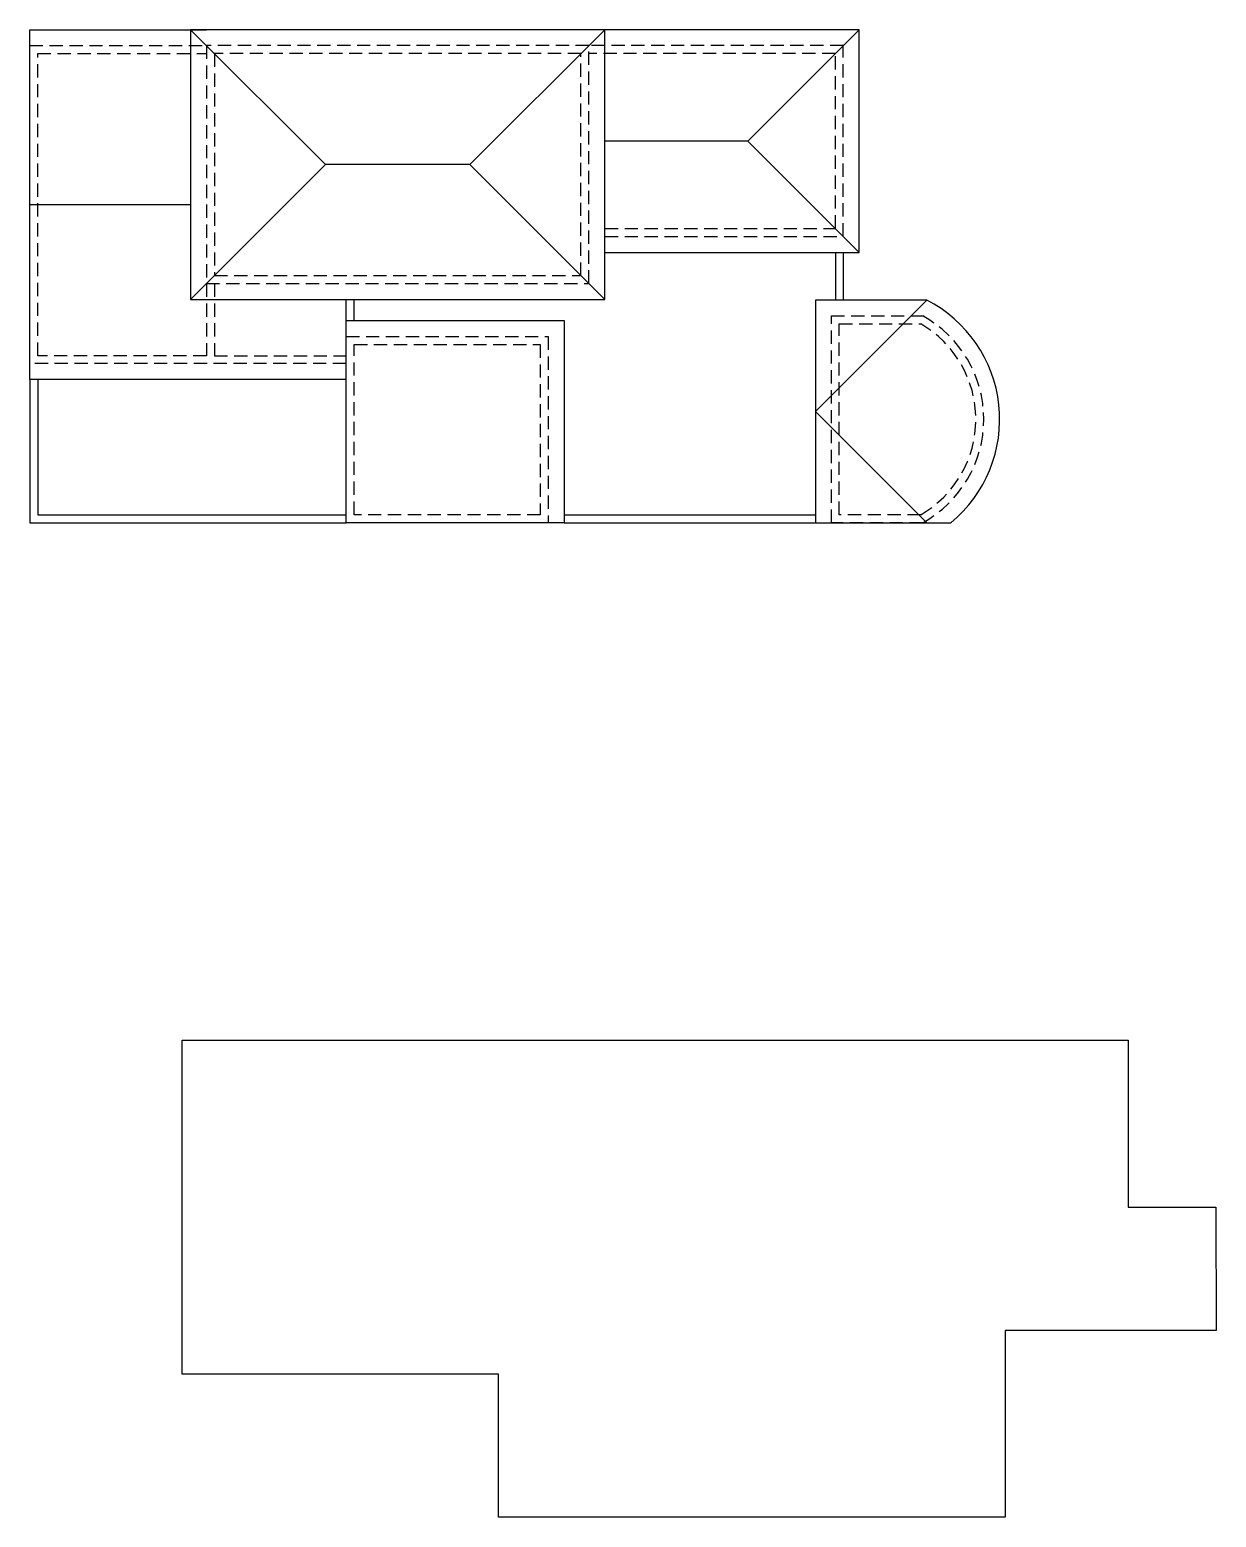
# Model space of a CAD drawing. Header units: inches. Extents: x -370 to 18, y -197 to 199.
# Drawn here: x -368.95 to -346.56, y -36.75 to -8.69 of the extents above; entities that cross this region are included whole.
import ezdxf

# ---------------------------------------------------------------- set-up
doc = ezdxf.new("R2010")
doc.units = ezdxf.units.IN
doc.header["$MEASUREMENT"] = 0
doc.linetypes.add('HIDDEN', pattern=[0.375, 0.25, -0.125])

msp = doc.modelspace()

# ---------------------------------------------------------------- linework, layer by layer
at = {"color": 2}
for p, q in [((-368.94965, -15.28766), (-368.94965, -8.68766)), ((-368.94965, -8.68766), (-365.61656, -8.68766)), ((-353.74965, -12.88766), (-353.74965, -13.78766)), ((-353.59965, -12.88766), (-353.59965, -13.78766)), ((-362.98008, -14.17606), (-362.98008, -13.77606)), ((-362.83008, -14.17606), (-362.83008, -13.77606)), ((-362.98008, -15.28766), (-368.94965, -15.28766)), ((-358.86749, -17.83766), (-354.12483, -17.83766)), ((-358.86749, -17.98766), (-354.12483, -17.98766))]:
    msp.add_line(p, q, dxfattribs=at)
at = {"color": 5}
for p, q in [((-363.37236, -11.23186), (-365.91656, -8.68766)), ((-358.09965, -8.68766), (-360.64385, -11.23186)), ((-363.37236, -11.23186), (-365.91656, -13.77606)), ((-360.64385, -11.23186), (-363.37236, -11.23186)), ((-358.09965, -13.77606), (-360.64385, -11.23186))]:
    msp.add_line(p, q, dxfattribs=at)
at = {"color": 3}
for p, q in [((-353.29965, -8.68766), (-355.39965, -10.78766)), ((-355.39965, -10.78766), (-358.09965, -10.78766)), ((-353.29965, -12.88766), (-355.39965, -10.78766)), ((-368.94965, -11.98766), (-365.91656, -11.98766)), ((-352.02483, -13.78766), (-354.12483, -15.88766)), ((-352.02483, -17.98766), (-354.12483, -15.88766))]:
    msp.add_line(p, q, dxfattribs=at)
at = {"color": 8, "linetype": 'HIDDEN', "transparency": 33554610}
msp.add_line((-365.46656, -14.83766), (-362.98008, -14.83766), dxfattribs=at)
at = {"color": 4}
msp.add_lwpolyline([(-365.91656, -13.77606), (-358.09965, -13.77606), (-358.09965, -8.68766), (-365.91656, -8.68766)], close=True, dxfattribs=at)
at = {"color": 2}
msp.add_lwpolyline([(-358.09965, -12.88766), (-353.29965, -12.88766), (-353.29965, -8.68766), (-358.39965, -8.68766)], dxfattribs=at)
at = {"color": 8, "linetype": 'HIDDEN', "transparency": 33554610}
for points in [[(-362.98008, -14.98766), (-368.94965, -14.98766), (-368.94965, -8.98766), (-365.61656, -8.98766)], [(-365.61656, -13.47606), (-365.61656, -14.83766), (-368.79965, -14.83766), (-368.79965, -9.13766), (-365.61656, -9.13766)], [(-358.09965, -12.58766), (-353.59965, -12.58766), (-353.59965, -8.98766), (-358.39965, -8.98766)], [(-358.09965, -12.43766), (-353.74965, -12.43766), (-353.74965, -9.13766), (-358.39965, -9.13766)], [(-365.46656, -13.47606), (-365.46656, -14.83766)]]:
    msp.add_lwpolyline(points, dxfattribs=at)
for points in [[(-365.61656, -13.47606), (-358.39965, -13.47606), (-358.39965, -8.98766), (-365.61656, -8.98766)], [(-365.46656, -13.32606), (-358.54965, -13.32606), (-358.54965, -9.13766), (-365.46656, -9.13766)], [(-359.16749, -17.98766), (-362.98008, -17.98766), (-362.98008, -14.47606), (-359.16749, -14.47606)], [(-359.31749, -17.83766), (-362.83008, -17.83766), (-362.83008, -14.62606), (-359.31749, -14.62606)]]:
    msp.add_lwpolyline(points, close=True, dxfattribs=at)
at = {"color": 2}
msp.add_lwpolyline([(-354.12483, -13.78766), (-354.12483, -17.98766), (-351.56869, -17.98766, 0.53920325), (-352.02483, -13.78766)], format="xyb", close=True, dxfattribs=at)
at = {"color": 3}
msp.add_lwpolyline([(-358.86749, -17.98766), (-362.98008, -17.98766), (-362.98008, -14.17606), (-358.86749, -14.17606)], close=True, dxfattribs=at)
at = {"color": 8, "linetype": 'HIDDEN', "transparency": 33554610}
msp.add_lwpolyline([(-353.82483, -17.98766), (-353.82483, -14.08766), (-352.09965, -14.08766, -0.58974359), (-352.09965, -17.98766), (-353.82483, -17.98766)], format="xyb", dxfattribs=at)
msp.add_lwpolyline([(-353.67483, -17.83766), (-353.67483, -14.23766), (-352.13908, -14.23766, -0.57746147), (-352.13908, -17.83766)], format="xyb", close=True, dxfattribs=at)
at = {"color": 8}
for points in [[(-368.94965, -15.28766), (-368.94965, -17.98766), (-362.98008, -17.98766)], [(-368.79965, -15.28766), (-368.79965, -17.83766), (-362.98008, -17.83766)]]:
    msp.add_lwpolyline(points, dxfattribs=at)
msp.add_lwpolyline([(-366.07293, -27.75274), (-348.22293, -27.75274), (-348.22293, -30.90274), (-346.57293, -30.90274), (-346.56319, -33.2277), (-350.54793, -33.2277), (-350.54793, -36.75274), (-360.10336, -36.75274), (-360.10336, -34.05274), (-366.07293, -34.05274), (-366.07293, -27.75274)])

doc.saveas('drawing.dxf')
